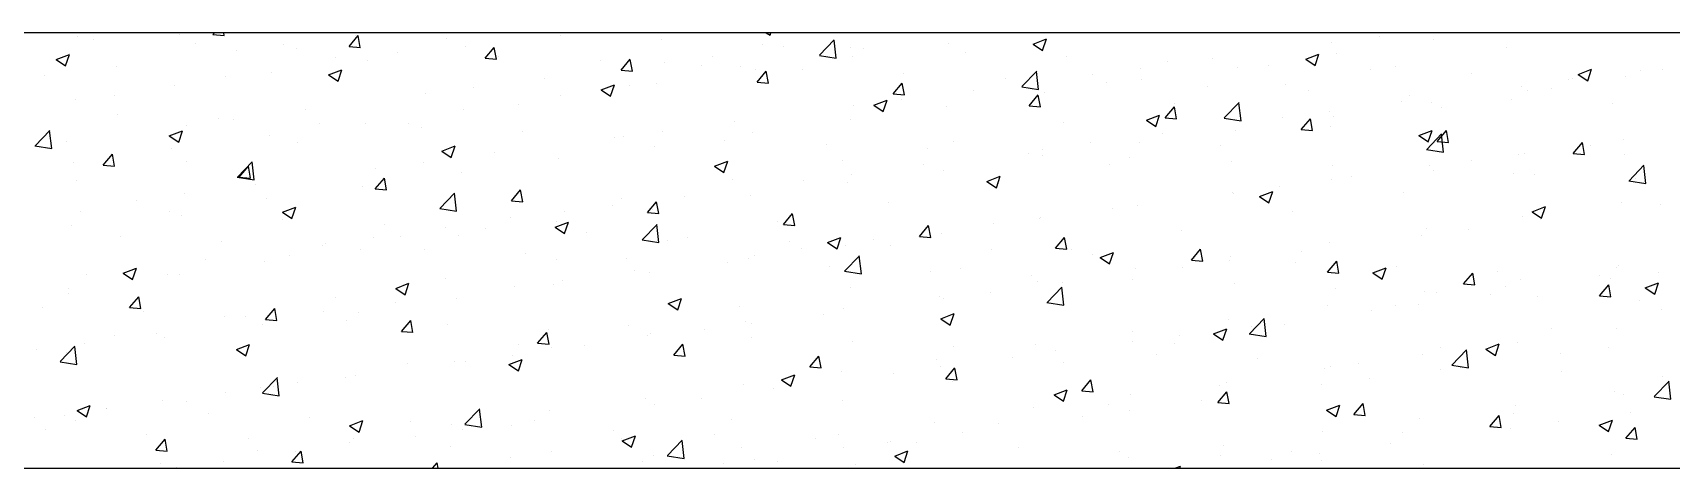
# Model space of a CAD drawing. Header units: millimetres. Extents: x 331487 to 517269, y 198509 to 399936.
# Drawn here: x 416777 to 417641, y 384679 to 384909 of the extents above; entities that cross this region are included whole.
import ezdxf

# ---------------------------------------------------------------- set-up
doc = ezdxf.new("R2010")
doc.units = ezdxf.units.MM
doc.header["$MEASUREMENT"] = 0
doc.layers.add('9th_Column', color=2, linetype='Continuous', lineweight=25)
doc.layers.add('COLUMN', color=6, linetype='Continuous')

msp = doc.modelspace()

# ---------------------------------------------------------------- linework, layer by layer
at = {"layer": '9th_Column'}
for p, q in [((419950.13, 384909.03), (414920.13, 384909.03)), ((415150.13, 384679.03), (419650.13, 384679.03))]:
    msp.add_line(p, q, dxfattribs=at)
at = {"layer": 'COLUMN', "color": 2, "linetype": 'Continuous'}
for p, q in [((416854.2, 384907.95), (416854.2, 384907.95)), ((416871.73, 384908.06), (416872.55, 384909.03)), ((416871.73, 384908.06), (416877.71, 384907.53)), ((416877.71, 384907.53), (416877.43, 384909.03)), ((417163.48, 384909.03), (417165.44, 384907.7)), ((417165.44, 384907.7), (417165.88, 384909.03)), ((416800.54, 384906.86), (416800.54, 384906.86)), ((416808.91, 384905.4), (416808.91, 384905.4)), ((416862.29, 384903.15), (416862.29, 384903.15)), ((416884.05, 384899.53), (416884.05, 384899.53)), ((416909.08, 384902.82), (416909.08, 384902.82)), ((416915.68, 384900.89), (416915.68, 384900.89)), ((416943.46, 384901.78), (416948.28, 384907.53)), ((416943.46, 384901.78), (416949.44, 384901.26)), ((416946.96, 384907.81), (416946.96, 384907.81)), ((416949.43, 384901.25), (416948.28, 384907.52)), ((416994.8, 384906.02), (416994.8, 384906.02)), ((417005.06, 384902.01), (417005.06, 384902.01)), ((417015.18, 384895.51), (417020.01, 384901.25)), ((417021.16, 384894.98), (417020, 384901.24)), ((417054.74, 384907.56), (417054.74, 384907.56)), ((417108.12, 384905.3), (417108.12, 384905.3)), ((417161.5, 384903.05), (417161.5, 384903.05)), ((417172.77, 384901.56), (417172.77, 384901.56)), ((417191.55, 384897.1), (417199.33, 384905.22)), ((417200.35, 384895.63), (417199.24, 384905.13)), ((417207.95, 384901.05), (417207.95, 384901.05)), ((417214.89, 384900.79), (417214.89, 384900.79)), ((417259.49, 384903.1), (417259.49, 384903.1)), ((417304.18, 384903.05), (417311.18, 384905.74)), ((417304.18, 384903.05), (417309.15, 384899.7)), ((417309.15, 384899.69), (417311.18, 384905.74)), ((417461.75, 384903.63), (417461.75, 384903.63)), ((417486.78, 384906.92), (417486.78, 384906.92)), ((417515.35, 384905.29), (417515.35, 384905.29)), ((417553.73, 384901.45), (417553.73, 384901.45)), ((416789.02, 384894.82), (416796.02, 384897.51)), ((416789.02, 384894.82), (416793.99, 384891.47)), ((416793.99, 384891.47), (416796.02, 384897.51)), ((416795.88, 384897.94), (416795.88, 384897.94)), ((416820.89, 384891.21), (416820.89, 384891.21)), ((416936.48, 384896.01), (416936.48, 384896.01)), ((416953.12, 384894.51), (416953.12, 384894.51)), ((416969.06, 384898.64), (416969.06, 384898.64)), ((417015.18, 384895.51), (417021.16, 384894.98)), ((417022.44, 384896.38), (417022.44, 384896.38)), ((417075.82, 384894.13), (417075.82, 384894.13)), ((417086.91, 384889.23), (417091.73, 384894.98)), ((417092.88, 384888.7), (417091.73, 384894.97)), ((417109.87, 384893.28), (417109.87, 384893.28)), ((417129.21, 384891.87), (417129.21, 384891.87)), ((417134.9, 384896.57), (417134.9, 384896.57)), ((417149.63, 384891.04), (417149.63, 384891.04)), ((417191.46, 384897.01), (417200.35, 384895.63)), ((417208.98, 384896.7), (417208.98, 384896.7)), ((417268.27, 384898.54), (417268.27, 384898.54)), ((417321.65, 384896.28), (417321.65, 384896.28)), ((417375.03, 384894.03), (417375.03, 384894.03)), ((417398.59, 384895.31), (417398.59, 384895.31)), ((417412.06, 384890.75), (417412.06, 384890.75)), ((417428.41, 384891.77), (417428.41, 384891.77)), ((417447.89, 384895.04), (417454.89, 384897.73)), ((417447.89, 384895.04), (417452.87, 384891.69)), ((417452.86, 384891.69), (417454.89, 384897.73)), ((417464, 384898.25), (417464, 384898.25)), ((417495.41, 384891.44), (417495.41, 384891.44)), ((416783.02, 384886.23), (416783.02, 384886.23)), ((416878.16, 384886), (416878.16, 384886)), ((416902.61, 384888.11), (416902.61, 384888.11)), ((416932.73, 384886.82), (416939.73, 384889.5)), ((416932.73, 384886.82), (416937.71, 384883.46)), ((416937.7, 384883.46), (416939.73, 384889.5)), ((417046.71, 384884.96), (417046.71, 384884.96)), ((417086.91, 384889.23), (417092.89, 384888.71)), ((417105.69, 384882.16), (417105.69, 384882.16)), ((417157.63, 384889.66), (417157.63, 384889.66)), ((417158.64, 384882.96), (417163.46, 384888.7)), ((417158.64, 384882.96), (417164.61, 384882.43)), ((417164.61, 384882.43), (417163.45, 384888.69)), ((417182.59, 384889.62), (417182.59, 384889.62)), ((417230.36, 384876.68), (417235.18, 384882.43)), ((417236.34, 384876.15), (417235.18, 384882.42)), ((417235.97, 384887.36), (417235.97, 384887.36)), ((417289.35, 384885.1), (417289.35, 384885.1)), ((417298.27, 384880.55), (417306.06, 384888.67)), ((417307.07, 384879.08), (417305.97, 384888.57)), ((417335.68, 384887.03), (417335.68, 384887.03)), ((417342.73, 384882.85), (417342.73, 384882.85)), ((417360.72, 384890.33), (417360.72, 384890.33)), ((417361.55, 384884.35), (417361.55, 384884.35)), ((417481.8, 384889.51), (417481.8, 384889.51)), ((417535.18, 384887.26), (417535.18, 384887.26)), ((417586.53, 384884.08), (417586.53, 384884.08)), ((417588.56, 384885), (417588.56, 384885)), ((417591.61, 384887.03), (417598.61, 384889.72)), ((417591.61, 384887.03), (417596.58, 384883.68)), ((417596.58, 384883.68), (417598.6, 384889.72)), ((417616.58, 384885.9), (417616.58, 384885.9)), ((417624.41, 384889.06), (417624.41, 384889.06)), ((417636.01, 384889.5), (417636.01, 384889.5)), ((416799.32, 384873.57), (416799.32, 384873.57)), ((416819.84, 384875.99), (416819.84, 384875.99)), ((416851.26, 384881.07), (416851.26, 384881.07)), ((416983.8, 384876.68), (416983.8, 384876.68)), ((417008.84, 384879.98), (417008.84, 384879.98)), ((417055.18, 384875.76), (417055.18, 384875.76)), ((417076.44, 384878.81), (417083.45, 384881.49)), ((417076.44, 384878.81), (417081.42, 384875.45)), ((417081.41, 384875.45), (417083.44, 384881.49)), ((417091.31, 384881.03), (417091.31, 384881.03)), ((417220.16, 384870.8), (417227.16, 384873.49)), ((417225.13, 384867.44), (417227.15, 384873.48)), ((417230.36, 384876.68), (417236.34, 384876.16)), ((417234.65, 384873.73), (417234.65, 384873.73)), ((417272.53, 384878.72), (417272.53, 384878.72)), ((417298.18, 384880.45), (417307.07, 384879.07)), ((417302.09, 384870.41), (417306.91, 384876.15)), ((417308.06, 384869.87), (417306.91, 384876.14)), ((417310.21, 384877.31), (417310.21, 384877.31)), ((417396.12, 384880.59), (417396.12, 384880.59)), ((417437.09, 384881.43), (417437.09, 384881.43)), ((417449.5, 384878.34), (417449.5, 384878.34)), ((417502.88, 384876.08), (417502.88, 384876.08)), ((417556.26, 384873.83), (417556.26, 384873.83)), ((417561.5, 384880.78), (417561.5, 384880.78)), ((417564.64, 384878.4), (417564.64, 384878.4)), ((417577.69, 384879.49), (417577.69, 384879.49)), ((416821.31, 384865.75), (416821.31, 384865.75)), ((416920.65, 384868.37), (416920.65, 384868.37)), ((417003.84, 384868.72), (417003.84, 384868.72)), ((417032.99, 384871.02), (417032.99, 384871.02)), ((417209.62, 384870.43), (417209.62, 384870.43)), ((417220.16, 384870.8), (417225.13, 384867.44)), ((417258.27, 384869.81), (417258.27, 384869.81)), ((417302.09, 384870.41), (417308.07, 384869.88)), ((417363.87, 384862.79), (417370.87, 384865.48)), ((417368.84, 384859.43), (417370.87, 384865.48)), ((417373.81, 384864.13), (417378.64, 384869.88)), ((417379.79, 384863.6), (417378.63, 384869.87)), ((417378.77, 384871.42), (417378.77, 384871.42)), ((417404.99, 384864), (417412.78, 384872.11)), ((417413.8, 384862.52), (417412.69, 384872.02)), ((417460.47, 384867.48), (417460.47, 384867.48)), ((417462.79, 384864.96), (417462.79, 384864.96)), ((417498.35, 384872.47), (417498.35, 384872.47)), ((417514.13, 384872), (417514.13, 384872)), ((417519.37, 384869.48), (417519.37, 384869.48)), ((417609.65, 384871.57), (417609.65, 384871.57)), ((416777.91, 384849.34), (416785.7, 384857.46)), ((416786.71, 384847.87), (416785.6, 384857.37)), ((416848.71, 384854.56), (416855.71, 384857.25)), ((416853.68, 384851.21), (416855.71, 384857.25)), ((416857.74, 384860.09), (416857.74, 384860.09)), ((416874.7, 384863.49), (416874.7, 384863.49)), ((416882.78, 384863.38), (416882.78, 384863.38)), ((416928.08, 384861.24), (416928.08, 384861.24)), ((416951.9, 384861.22), (416951.9, 384861.22)), ((416974.67, 384861.01), (416974.67, 384861.01)), ((416981.46, 384858.98), (416981.46, 384858.98)), ((417034.84, 384856.73), (417034.84, 384856.73)), ((417108.59, 384857.13), (417108.59, 384857.13)), ((417146.47, 384862.12), (417146.47, 384862.12)), ((417156.42, 384856.37), (417156.42, 384856.37)), ((417207.76, 384863.41), (417207.76, 384863.41)), ((417320.45, 384861.41), (417320.45, 384861.41)), ((417363.87, 384862.79), (417368.85, 384859.43)), ((417373.81, 384864.13), (417379.79, 384863.61)), ((417404.9, 384863.9), (417413.8, 384862.52)), ((417410.85, 384857.46), (417410.85, 384857.46)), ((417435.44, 384864.18), (417435.44, 384864.18)), ((417445.54, 384857.85), (417450.36, 384863.6)), ((417445.54, 384857.85), (417451.52, 384857.33)), ((417451.51, 384857.32), (417450.36, 384863.59)), ((417461.05, 384859.47), (417461.05, 384859.47)), ((417507.58, 384854.78), (417514.59, 384857.47)), ((417512.55, 384851.42), (417514.58, 384857.47)), ((417517.27, 384851.58), (417522.09, 384857.32)), ((417523.24, 384851.05), (417522.08, 384857.32)), ((416777.82, 384849.25), (416786.71, 384847.87)), ((416794.59, 384851.77), (416794.59, 384851.77)), ((416848.71, 384854.56), (416853.68, 384851.21)), ((416850.05, 384847.78), (416850.05, 384847.78)), ((416901.39, 384854.82), (416901.39, 384854.82)), ((416916.35, 384851), (416916.35, 384851)), ((416992.42, 384846.55), (416999.42, 384849.24)), ((416997.39, 384843.2), (416999.42, 384849.24)), ((417083.56, 384853.84), (417083.56, 384853.84)), ((417088.23, 384854.47), (417088.23, 384854.47)), ((417104.48, 384848.87), (417104.48, 384848.87)), ((417141.61, 384852.22), (417141.61, 384852.22)), ((417194.99, 384849.96), (417194.99, 384849.96)), ((417248.37, 384847.71), (417248.37, 384847.71)), ((417262.14, 384851.4), (417262.14, 384851.4)), ((417309.38, 384847.59), (417309.38, 384847.59)), ((417334.41, 384850.88), (417334.41, 384850.88)), ((417360.34, 384851.06), (417360.34, 384851.06)), ((417372.28, 384855.87), (417372.28, 384855.87)), ((417402.73, 384849.46), (417402.73, 384849.46)), ((417507.58, 384854.78), (417512.56, 384851.43)), ((417511.72, 384847.44), (417519.51, 384855.56)), ((417517.27, 384851.58), (417523.24, 384851.06)), ((417520.52, 384845.97), (417519.42, 384855.47)), ((417588.99, 384845.3), (417593.81, 384851.05)), ((417594.97, 384844.77), (417593.81, 384851.04)), ((417598.1, 384849.62), (417598.1, 384849.62)), ((417615.36, 384852.61), (417615.36, 384852.61)), ((416798.11, 384840.28), (416798.11, 384840.28)), ((416813.88, 384839.11), (416818.7, 384844.86)), ((416813.88, 384839.11), (416819.86, 384838.59)), ((416819.86, 384838.58), (416818.7, 384844.85)), ((416858.03, 384840.99), (416858.03, 384840.99)), ((416884.63, 384832.79), (416892.42, 384840.91)), ((416893.43, 384831.32), (416892.33, 384840.82)), ((416982.53, 384840.54), (416982.53, 384840.54)), ((416992.42, 384846.55), (416997.4, 384843.2)), ((417020.4, 384845.52), (417020.4, 384845.52)), ((417053.97, 384842.47), (417053.97, 384842.47)), ((417136.14, 384838.54), (417143.14, 384841.23)), ((417141.1, 384835.19), (417143.13, 384841.23)), ((417203.82, 384841.39), (417203.82, 384841.39)), ((417246.22, 384839.27), (417246.22, 384839.27)), ((417301.75, 384845.45), (417301.75, 384845.45)), ((417308.99, 384844.02), (417308.99, 384844.02)), ((417344.42, 384839.45), (417344.42, 384839.45)), ((417355.14, 384843.2), (417355.14, 384843.2)), ((417408.52, 384840.94), (417408.52, 384840.94)), ((417511.63, 384847.35), (417520.52, 384845.97)), ((417535.19, 384841.34), (417535.19, 384841.34)), ((417560.23, 384844.64), (417560.23, 384844.64)), ((417563.43, 384845.12), (417563.43, 384845.12)), ((417588.99, 384845.3), (417594.97, 384844.78)), ((417615.88, 384844.5), (417615.88, 384844.5)), ((417618.44, 384830.89), (417626.23, 384839.01)), ((417627.24, 384829.42), (417626.14, 384838.92)), ((416799.72, 384830.98), (416799.72, 384830.98)), ((416884.54, 384832.7), (416893.43, 384831.32)), ((416885.61, 384832.84), (416890.43, 384838.58)), ((416885.61, 384832.84), (416891.58, 384832.31)), ((416891.58, 384832.31), (416890.43, 384838.57)), ((416957.33, 384826.56), (416962.15, 384832.31)), ((416957.5, 384837.24), (416957.5, 384837.24)), ((416963.31, 384826.03), (416962.15, 384832.3)), ((417002.62, 384835.43), (417002.62, 384835.43)), ((417136.14, 384838.54), (417141.11, 384835.19)), ((417145.5, 384831.38), (417145.5, 384831.38)), ((417183.31, 384830.99), (417183.31, 384830.99)), ((417208.35, 384834.29), (417208.35, 384834.29)), ((417257.06, 384836.52), (417257.06, 384836.52)), ((417279.85, 384830.54), (417286.85, 384833.22)), ((417279.85, 384830.54), (417284.82, 384827.18)), ((417284.82, 384827.18), (417286.85, 384833.22)), ((417461.57, 384831.67), (417461.57, 384831.67)), ((417461.9, 384838.68), (417461.9, 384838.68)), ((417472.04, 384833.03), (417472.04, 384833.03)), ((417512.92, 384838.71), (417512.92, 384838.71)), ((417515.28, 384836.43), (417515.28, 384836.43)), ((417557.56, 384834.49), (417557.56, 384834.49)), ((417568.67, 384834.17), (417568.67, 384834.17)), ((417618.35, 384830.8), (417627.25, 384829.42)), ((417622.05, 384831.92), (417622.05, 384831.92)), ((416856.47, 384823.94), (416856.47, 384823.94)), ((416894.34, 384828.93), (416894.34, 384828.93)), ((416900.18, 384821.53), (416900.18, 384821.53)), ((416950.69, 384827.93), (416950.69, 384827.93)), ((416957.33, 384826.56), (416963.31, 384826.04)), ((416991.35, 384816.24), (416999.14, 384824.36)), ((417000.16, 384814.77), (416999.05, 384824.27)), ((417029.06, 384820.29), (417033.88, 384826.03)), ((417035.03, 384819.76), (417033.88, 384826.02)), ((417120.16, 384822.68), (417120.16, 384822.68)), ((417155.2, 384823.08), (417155.2, 384823.08)), ((417206.55, 384830.12), (417206.55, 384830.12)), ((417286.1, 384829.44), (417286.1, 384829.44)), ((417409.13, 384824.74), (417409.13, 384824.74)), ((417409.63, 384824.18), (417409.63, 384824.18)), ((417423.56, 384822.53), (417430.56, 384825.22)), ((417423.56, 384822.53), (417428.54, 384819.17)), ((417428.53, 384819.17), (417430.56, 384825.21)), ((417434.17, 384828.04), (417434.17, 384828.04)), ((417499.24, 384824.48), (417499.24, 384824.48)), ((416801.84, 384814.65), (416801.84, 384814.65)), ((416831.43, 384820.64), (416831.43, 384820.64)), ((416848.83, 384814.49), (416848.83, 384814.49)), ((416908.4, 384814.3), (416915.4, 384816.99)), ((416908.4, 384814.3), (416913.37, 384810.95)), ((416913.37, 384810.94), (416915.4, 384816.99)), ((416991.27, 384816.15), (417000.16, 384814.77)), ((417029.06, 384820.29), (417035.04, 384819.76)), ((417057.25, 384814.4), (417057.25, 384814.4)), ((417082.29, 384817.69), (417082.29, 384817.69)), ((417087.18, 384821.37), (417087.18, 384821.37)), ((417100.79, 384814.01), (417105.61, 384819.76)), ((417100.79, 384814.01), (417106.76, 384813.49)), ((417103.26, 384815.58), (417103.26, 384815.58)), ((417106.76, 384813.48), (417105.6, 384819.75)), ((417172.51, 384807.74), (417177.33, 384813.48)), ((417178.49, 384807.21), (417177.33, 384813.47)), ((417227.78, 384819.43), (417227.78, 384819.43)), ((417345.98, 384816.43), (417345.98, 384816.43)), ((417359.12, 384817.77), (417359.12, 384817.77)), ((417440.93, 384814.47), (417440.93, 384814.47)), ((417567.27, 384814.52), (417574.28, 384817.21)), ((417567.27, 384814.52), (417572.25, 384811.16)), ((417572.24, 384811.16), (417574.27, 384817.2)), ((417614.15, 384819.32), (417614.15, 384819.32)), ((417634.95, 384818.5), (417634.95, 384818.5)), ((416796.89, 384806.99), (416796.89, 384806.99)), ((416855.22, 384812.39), (416855.22, 384812.39)), ((416908.61, 384810.14), (416908.61, 384810.14)), ((416961.99, 384807.88), (416961.99, 384807.88)), ((416994.1, 384806.08), (416994.1, 384806.08)), ((417015.37, 384805.63), (417015.37, 384805.63)), ((417028.86, 384811.36), (417028.86, 384811.36)), ((417052.11, 384806.29), (417059.12, 384808.98)), ((417052.11, 384806.29), (417057.09, 384802.94)), ((417052.75, 384809.18), (417052.75, 384809.18)), ((417057.08, 384802.94), (417059.11, 384808.98)), ((417098.08, 384799.69), (417105.87, 384807.81)), ((417106.88, 384798.22), (417105.78, 384807.71)), ((417169.46, 384809.42), (417169.46, 384809.42)), ((417172.51, 384807.74), (417178.49, 384807.21)), ((417244.24, 384801.46), (417249.06, 384807.21)), ((417250.21, 384800.93), (417249.06, 384807.2)), ((417283.07, 384808.15), (417283.07, 384808.15)), ((417307.78, 384810.73), (417307.78, 384810.73)), ((417308.1, 384811.44), (417308.1, 384811.44)), ((417382.61, 384804.46), (417382.61, 384804.46)), ((417511.7, 384805.42), (417511.7, 384805.42)), ((417533.92, 384805.19), (417533.92, 384805.19)), ((417562.21, 384811.83), (417562.21, 384811.83)), ((417571.79, 384810.18), (417571.79, 384810.18)), ((416822.93, 384801.22), (416822.93, 384801.22)), ((416876.31, 384798.96), (416876.31, 384798.96)), ((416929.69, 384796.71), (416929.69, 384796.71)), ((416931.19, 384797.8), (416931.19, 384797.8)), ((416956.22, 384801.1), (416956.22, 384801.1)), ((416970.54, 384801.35), (416970.54, 384801.35)), ((417001.41, 384802.14), (417001.41, 384802.14)), ((417068.75, 384803.37), (417068.75, 384803.37)), ((417097.99, 384799.59), (417106.88, 384798.21)), ((417111.14, 384799.41), (417111.14, 384799.41)), ((417122.13, 384801.12), (417122.13, 384801.12)), ((417175.52, 384798.86), (417175.52, 384798.86)), ((417195.83, 384798.28), (417202.83, 384800.97)), ((417195.83, 384798.28), (417200.8, 384794.93)), ((417200.8, 384794.93), (417202.82, 384800.97)), ((417205.33, 384796.83), (417205.33, 384796.83)), ((417219.91, 384799.83), (417219.91, 384799.83)), ((417228.9, 384796.61), (417228.9, 384796.61)), ((417244.24, 384801.46), (417250.21, 384800.94)), ((417255.84, 384803.23), (417255.84, 384803.23)), ((417315.96, 384795.19), (417320.78, 384800.93)), ((417321.94, 384794.66), (417320.78, 384800.92)), ((417460.36, 384798.38), (417460.36, 384798.38)), ((417508.89, 384801.9), (417508.89, 384801.9)), ((416868.03, 384789.48), (416868.03, 384789.48)), ((416898.96, 384788.24), (416898.96, 384788.24)), ((416912.22, 384791.33), (416912.22, 384791.33)), ((416949.47, 384794.64), (416949.47, 384794.64)), ((416983.07, 384794.45), (416983.07, 384794.45)), ((417036.45, 384792.2), (417036.45, 384792.2)), ((417052.82, 384789.4), (417052.82, 384789.4)), ((417089.84, 384789.94), (417089.84, 384789.94)), ((417143.22, 384787.69), (417143.22, 384787.69)), ((417153.99, 384789.79), (417153.99, 384789.79)), ((417157.01, 384791.55), (417157.01, 384791.55)), ((417182.04, 384794.85), (417182.04, 384794.85)), ((417204.8, 384783.14), (417212.59, 384791.25)), ((417213.61, 384781.66), (417212.5, 384791.16)), ((417282.28, 384794.35), (417282.28, 384794.35)), ((417315.96, 384795.19), (417321.94, 384794.66)), ((417324.29, 384794.45), (417324.29, 384794.45)), ((417335.66, 384792.1), (417335.66, 384792.1)), ((417339.54, 384790.27), (417346.54, 384792.96)), ((417339.54, 384790.27), (417344.51, 384786.92)), ((417344.51, 384786.92), (417346.54, 384792.96)), ((417387.69, 384788.91), (417392.51, 384794.66)), ((417387.69, 384788.91), (417393.67, 384788.39)), ((417389.05, 384789.84), (417389.05, 384789.84)), ((417393.66, 384788.38), (417392.51, 384794.65)), ((417407.86, 384788.6), (417407.86, 384788.6)), ((417408.42, 384790.89), (417408.42, 384790.89)), ((417442.43, 384787.58), (417442.43, 384787.58)), ((417445.73, 384793.58), (417445.73, 384793.58)), ((417459.42, 384782.64), (417464.24, 384788.38)), ((417465.39, 384782.11), (417464.23, 384788.37)), ((416805.13, 384781.2), (416805.13, 384781.2)), ((416824.38, 384782.05), (416831.38, 384784.74)), ((416824.38, 384782.05), (416829.35, 384778.69)), ((416829.35, 384778.69), (416831.38, 384784.73)), ((416830.16, 384784.5), (416830.16, 384784.5)), ((416847.62, 384781.2), (416847.62, 384781.2)), ((416853.91, 384781.32), (416853.91, 384781.32)), ((416994.5, 384779.39), (416994.5, 384779.39)), ((417093.85, 384783.24), (417093.85, 384783.24)), ((417102.05, 384782.29), (417102.05, 384782.29)), ((417196.6, 384785.43), (417196.6, 384785.43)), ((417204.71, 384783.04), (417213.61, 384781.66)), ((417249.98, 384783.17), (417249.98, 384783.17)), ((417265.97, 384784.44), (417265.97, 384784.44)), ((417303.37, 384780.92), (417303.37, 384780.92)), ((417356.75, 384778.66), (417356.75, 384778.66)), ((417357.91, 384784.48), (417357.91, 384784.48)), ((417382.82, 384785.3), (417382.82, 384785.3)), ((417459.42, 384782.64), (417465.39, 384782.11)), ((417483.25, 384782.27), (417490.25, 384784.95)), ((417483.25, 384782.27), (417488.23, 384778.91)), ((417488.22, 384778.91), (417490.25, 384784.95)), ((417495.81, 384785.33), (417495.81, 384785.33)), ((417531.14, 384776.36), (417535.96, 384782.11)), ((417537.12, 384775.83), (417535.96, 384782.1)), ((417549.19, 384783.07), (417549.19, 384783.07)), ((417560.99, 384778.54), (417560.99, 384778.54)), ((417602.57, 384780.82), (417602.57, 384780.82)), ((417608.64, 384779.05), (417608.64, 384779.05)), ((417611.75, 384784.83), (417611.75, 384784.83)), ((417612.93, 384786.03), (417612.93, 384786.03)), ((417633.68, 384782.35), (417633.68, 384782.35)), ((416795.59, 384771.31), (416795.59, 384771.31)), ((416795.68, 384773.7), (416795.68, 384773.7)), ((416968.09, 384774.04), (416975.09, 384776.73)), ((416968.09, 384774.04), (416973.07, 384770.68)), ((416973.06, 384770.68), (416975.09, 384776.72)), ((417030.94, 384774.95), (417030.94, 384774.95)), ((417051.54, 384775.89), (417051.54, 384775.89)), ((417055.98, 384778.25), (417055.98, 384778.25)), ((417207.65, 384774.42), (417207.65, 384774.42)), ((417254.62, 384769.95), (417254.62, 384769.95)), ((417281.8, 384772), (417281.8, 384772)), ((417306.56, 384777.44), (417306.56, 384777.44)), ((417311.53, 384766.58), (417319.32, 384774.7)), ((417320.33, 384765.11), (417319.23, 384774.61)), ((417319.67, 384776.99), (417319.67, 384776.99)), ((417410.13, 384776.41), (417410.13, 384776.41)), ((417463.51, 384774.15), (417463.51, 384774.15)), ((417510.48, 384772.13), (417510.48, 384772.13)), ((417516.9, 384771.9), (417516.9, 384771.9)), ((417531.14, 384776.36), (417537.12, 384775.84)), ((417545.49, 384770.74), (417545.49, 384770.74)), ((417553.43, 384774.82), (417553.43, 384774.82)), ((417602.87, 384770.09), (417607.69, 384775.83)), ((417602.87, 384770.09), (417608.85, 384769.56)), ((417608.84, 384769.55), (417607.69, 384775.82)), ((417626.96, 384774.26), (417633.97, 384776.94)), ((417626.97, 384774.26), (417631.94, 384770.9)), ((417631.93, 384770.9), (417633.96, 384776.94)), ((416781.95, 384763.82), (416781.95, 384763.82)), ((416827.76, 384763.89), (416832.58, 384769.64)), ((416827.76, 384763.89), (416833.73, 384763.37)), ((416833.73, 384763.36), (416832.57, 384769.63)), ((416835.33, 384761.56), (416835.33, 384761.56)), ((416899.48, 384757.62), (416904.3, 384763.36)), ((416905.46, 384757.09), (416904.3, 384763.36)), ((416929.92, 384761.65), (416929.92, 384761.65)), ((416936.19, 384769.38), (416936.19, 384769.38)), ((416948.25, 384761.35), (416948.25, 384761.35)), ((416967.79, 384766.64), (416967.79, 384766.64)), ((417000.19, 384768.85), (417000.19, 384768.85)), ((417111.8, 384766.03), (417118.81, 384768.72)), ((417111.8, 384766.03), (417116.78, 384762.67)), ((417116.77, 384762.67), (417118.8, 384768.72)), ((417149.33, 384764.41), (417149.33, 384764.41)), ((417204.11, 384763.54), (417204.11, 384763.54)), ((417256.76, 384768.71), (417256.76, 384768.71)), ((417311.44, 384766.49), (417320.33, 384765.11)), ((417459.14, 384765.09), (417459.14, 384765.09)), ((417482.58, 384762.46), (417482.58, 384762.46)), ((417495.12, 384764.81), (417495.12, 384764.81)), ((417507.61, 384765.75), (417507.61, 384765.75)), ((417570.28, 384769.64), (417570.28, 384769.64)), ((417623.66, 384767.39), (417623.66, 384767.39)), ((417635.71, 384762.88), (417635.71, 384762.88)), ((416877.87, 384759.37), (416877.87, 384759.37)), ((416888.71, 384759.31), (416888.71, 384759.31)), ((416897.74, 384754.95), (416897.74, 384754.95)), ((416899.48, 384757.62), (416905.46, 384757.1)), ((416904.88, 384758.36), (416904.88, 384758.36)), ((416942.09, 384757.05), (416942.09, 384757.05)), ((416971.21, 384751.34), (416976.03, 384757.09)), ((416977.18, 384750.81), (416976.03, 384757.08)), ((416995.47, 384754.8), (416995.47, 384754.8)), ((417048.86, 384752.54), (417048.86, 384752.54)), ((417091.01, 384754.4), (417091.01, 384754.4)), ((417152.77, 384756.5), (417152.77, 384756.5)), ((417155.73, 384755.41), (417155.73, 384755.41)), ((417193.61, 384760.39), (417193.61, 384760.39)), ((417255.52, 384758.02), (417262.52, 384760.71)), ((417255.52, 384758.02), (417260.49, 384754.67)), ((417260.49, 384754.66), (417262.51, 384760.71)), ((417399.23, 384750.01), (417406.23, 384752.7)), ((417404.2, 384746.66), (417406.23, 384752.7)), ((417407.2, 384757.6), (417407.2, 384757.6)), ((417418.25, 384750.03), (417426.04, 384758.15)), ((417419.42, 384754.14), (417419.42, 384754.14)), ((417427.05, 384748.56), (417425.95, 384758.06)), ((417436.8, 384754.8), (417436.8, 384754.8)), ((417577.4, 384752.86), (417577.4, 384752.86)), ((417611.72, 384752.75), (417611.72, 384752.75)), ((416803.85, 384745.06), (416803.85, 384745.06)), ((416819.55, 384749.36), (416819.55, 384749.36)), ((416841.73, 384750.04), (416841.73, 384750.04)), ((416846.4, 384747.91), (416846.4, 384747.91)), ((416884.07, 384741.79), (416891.07, 384744.47)), ((416889.04, 384738.43), (416891.07, 384744.47)), ((416971.21, 384751.34), (416977.19, 384750.82)), ((417032.69, 384744.39), (417032.69, 384744.39)), ((417042.93, 384745.07), (417047.76, 384750.81)), ((417042.93, 384745.07), (417048.91, 384744.54)), ((417048.91, 384744.54), (417047.75, 384750.81)), ((417067.54, 384743.8), (417067.54, 384743.8)), ((417100.83, 384749), (417100.83, 384749)), ((417102.24, 384750.29), (417102.24, 384750.29)), ((417114.66, 384738.79), (417119.48, 384744.54)), ((417120.63, 384738.26), (417119.48, 384744.53)), ((417130.7, 384752.11), (417130.7, 384752.11)), ((417155.62, 384748.03), (417155.62, 384748.03)), ((417209, 384745.78), (417209, 384745.78)), ((417305.35, 384744.15), (417305.35, 384744.15)), ((417356.52, 384745.86), (417356.52, 384745.86)), ((417356.69, 384751.19), (417356.69, 384751.19)), ((417378.48, 384744.79), (417378.48, 384744.79)), ((417381.55, 384749.16), (417381.55, 384749.16)), ((417399.23, 384750.01), (417404.2, 384746.66)), ((417418.16, 384749.94), (417427.06, 384748.56)), ((417542.94, 384742), (417549.94, 384744.69)), ((417547.91, 384738.65), (417549.94, 384744.69)), ((417559.78, 384745.25), (417559.78, 384745.25)), ((416778.82, 384741.76), (416778.82, 384741.76)), ((416791.08, 384735.29), (416799.97, 384733.91)), ((416791.16, 384735.38), (416798.95, 384743.5)), ((416794.46, 384740.41), (416794.46, 384740.41)), ((416799.97, 384733.91), (416798.86, 384743.41)), ((416884.07, 384741.79), (416889.04, 384738.43)), ((416998.98, 384735.56), (416998.98, 384735.56)), ((417004.64, 384735.51), (417004.64, 384735.51)), ((417027.78, 384733.78), (417034.78, 384736.46)), ((417029.67, 384738.81), (417029.67, 384738.81)), ((417032.75, 384730.42), (417034.78, 384736.46)), ((417050.32, 384742.6), (417050.32, 384742.6)), ((417114.66, 384738.79), (417120.64, 384738.27)), ((417186.39, 384732.52), (417191.21, 384738.26)), ((417192.36, 384731.99), (417191.2, 384738.25)), ((417253.41, 384736.66), (417253.41, 384736.66)), ((417262.39, 384743.52), (417262.39, 384743.52)), ((417293.36, 384737.55), (417293.36, 384737.55)), ((417315.77, 384741.26), (417315.77, 384741.26)), ((417369.15, 384739.01), (417369.15, 384739.01)), ((417422.53, 384736.75), (417422.53, 384736.75)), ((417509.27, 384738.85), (417509.27, 384738.85)), ((417519.08, 384742.85), (417519.08, 384742.85)), ((417524.98, 384733.48), (417532.76, 384741.6)), ((417533.78, 384732.01), (417532.67, 384741.51)), ((417542.94, 384742), (417547.92, 384738.65)), ((417582.33, 384739.61), (417582.33, 384739.61)), ((417607.37, 384742.91), (417607.37, 384742.91)), ((416897.89, 384718.83), (416905.68, 384726.95)), ((416906.69, 384717.36), (416905.59, 384726.85)), ((416941.48, 384727.2), (416941.48, 384727.2)), ((416947.04, 384728.06), (416947.04, 384728.06)), ((416974.38, 384734.38), (416974.38, 384734.38)), ((417027.78, 384733.78), (417032.76, 384730.42)), ((417171.49, 384725.77), (417178.5, 384728.46)), ((417176.46, 384722.41), (417178.49, 384728.45)), ((417186.39, 384732.52), (417192.36, 384731.99)), ((417202.9, 384730.25), (417202.9, 384730.25)), ((417230.46, 384729.26), (417230.46, 384729.26)), ((417255.49, 384732.56), (417255.49, 384732.56)), ((417258.11, 384726.24), (417262.93, 384731.99)), ((417264.09, 384725.71), (417262.93, 384731.98)), ((417320.16, 384734.78), (417320.16, 384734.78)), ((417457.92, 384731.8), (417457.92, 384731.8)), ((417460.76, 384732.84), (417460.76, 384732.84)), ((417475.92, 384734.5), (417475.92, 384734.5)), ((417519.18, 384731.3), (417519.18, 384731.3)), ((417524.89, 384733.39), (417533.78, 384732.01)), ((417529.3, 384732.24), (417529.3, 384732.24)), ((417582.68, 384729.99), (417582.68, 384729.99)), ((417636.06, 384727.73), (417636.06, 384727.73)), ((416878.58, 384718.92), (416878.58, 384718.92)), ((416896.53, 384721.66), (416896.53, 384721.66)), ((416897.8, 384718.73), (416906.69, 384717.36)), ((416903.61, 384722.21), (416903.61, 384722.21)), ((416916.06, 384724.37), (416916.06, 384724.37)), ((417151.55, 384723.21), (417151.55, 384723.21)), ((417167.3, 384720.95), (417167.3, 384720.95)), ((417171.49, 384725.77), (417176.47, 384722.41)), ((417258.11, 384726.24), (417264.09, 384725.72)), ((417261.84, 384724.77), (417261.84, 384724.77)), ((417315.21, 384717.76), (417322.21, 384720.45)), ((417320.18, 384714.4), (417322.2, 384720.45)), ((417329.84, 384719.97), (417334.66, 384725.71)), ((417329.84, 384719.97), (417335.82, 384719.44)), ((417335.81, 384719.44), (417334.66, 384725.7)), ((417355.47, 384717.91), (417355.47, 384717.91)), ((417401.56, 384713.69), (417406.39, 384719.44)), ((417402.44, 384722.83), (417402.44, 384722.83)), ((417405.98, 384724.31), (417405.98, 384724.31)), ((417407.54, 384713.16), (417406.38, 384719.43)), ((417456.27, 384723.02), (417456.27, 384723.02)), ((417481.31, 384726.31), (417481.31, 384726.31)), ((417610.5, 384719.46), (417610.5, 384719.46)), ((417615.59, 384717.87), (417615.59, 384717.87)), ((417631.7, 384716.93), (417639.49, 384725.05)), ((417640.5, 384715.46), (417639.4, 384724.95)), ((416800.05, 384709.53), (416807.05, 384712.22)), ((416800.05, 384709.53), (416805.02, 384706.18)), ((416805.02, 384706.18), (416807.04, 384712.22)), ((416815.42, 384710.6), (416815.42, 384710.6)), ((416815.85, 384710.46), (416815.85, 384710.46)), ((416845.18, 384714.62), (416845.18, 384714.62)), ((416857.74, 384714.36), (416857.74, 384714.36)), ((417004.61, 384702.28), (417012.4, 384710.39)), ((417013.42, 384700.81), (417012.31, 384710.3)), ((417049.1, 384709.31), (417049.1, 384709.31)), ((417099.61, 384715.72), (417099.61, 384715.72)), ((417104.39, 384712.67), (417104.39, 384712.67)), ((417129.43, 384715.96), (417129.43, 384715.96)), ((417203.52, 384714.76), (417203.52, 384714.76)), ((417304.13, 384710.86), (417304.13, 384710.86)), ((417315.21, 384717.76), (417320.18, 384714.4)), ((417344.12, 384712.82), (417344.12, 384712.82)), ((417355.24, 384709.72), (417355.24, 384709.72)), ((417393.12, 384714.7), (417393.12, 384714.7)), ((417401.56, 384713.69), (417407.54, 384713.17)), ((417458.92, 384709.75), (417465.92, 384712.44)), ((417458.92, 384709.75), (417463.89, 384706.4)), ((417463.89, 384706.39), (417465.92, 384712.44)), ((417473.29, 384707.42), (417478.11, 384713.16)), ((417479.26, 384706.89), (417478.11, 384713.15)), ((417558.56, 384711.96), (417558.56, 384711.96)), ((417631.61, 384716.83), (417640.5, 384715.46)), ((416777.55, 384705.62), (416777.55, 384705.62)), ((416793.24, 384707.12), (416793.24, 384707.12)), ((416799.42, 384704.35), (416799.42, 384704.35)), ((416869.24, 384708.21), (416869.24, 384708.21)), ((416922.62, 384705.95), (416922.62, 384705.95)), ((416943.76, 384701.52), (416950.76, 384704.21)), ((416943.76, 384701.52), (416948.73, 384698.17)), ((416948.73, 384698.17), (416950.76, 384704.21)), ((416976, 384703.7), (416976, 384703.7)), ((416997.76, 384702.27), (416997.76, 384702.27)), ((417004.52, 384702.18), (417013.42, 384700.8)), ((417029.38, 384701.44), (417029.38, 384701.44)), ((417041.24, 384704.35), (417041.24, 384704.35)), ((417145.2, 384704.75), (417145.2, 384704.75)), ((417252.19, 384703.37), (417252.19, 384703.37)), ((417285.8, 384702.81), (417285.8, 384702.81)), ((417330.21, 384706.42), (417330.21, 384706.42)), ((417473.29, 384707.42), (417479.27, 384706.89)), ((417508.05, 384705.56), (417508.05, 384705.56)), ((417545.02, 384701.14), (417549.84, 384706.89)), ((417545.02, 384701.14), (417550.99, 384700.62)), ((417550.99, 384700.61), (417549.83, 384706.88)), ((417557.27, 384707.86), (417557.27, 384707.86)), ((417581.06, 384703.47), (417581.06, 384703.47)), ((417602.63, 384701.74), (417609.64, 384704.43)), ((417602.63, 384701.74), (417607.61, 384698.39)), ((417607.6, 384698.39), (417609.63, 384704.43)), ((417616.74, 384694.87), (417621.56, 384700.61)), ((417618.94, 384708.45), (417618.94, 384708.45)), ((417622.72, 384694.34), (417621.56, 384700.6)), ((416783.56, 384699.29), (416783.56, 384699.29)), ((416836.94, 384697.03), (416836.94, 384697.03)), ((416841.63, 384688.67), (416846.45, 384694.42)), ((416847.61, 384688.14), (416846.45, 384694.41)), ((416890.32, 384694.78), (416890.32, 384694.78)), ((416943.7, 384692.52), (416943.7, 384692.52)), ((416945.82, 384694.77), (416945.82, 384694.77)), ((416978.33, 384696.07), (416978.33, 384696.07)), ((417003.36, 384699.37), (417003.36, 384699.37)), ((417082.77, 384699.19), (417082.77, 384699.19)), ((417086.88, 384694.74), (417086.88, 384694.74)), ((417087.47, 384693.51), (417094.47, 384696.2)), ((417087.47, 384693.51), (417092.45, 384690.16)), ((417092.44, 384690.16), (417094.47, 384696.2)), ((417111.34, 384685.72), (417119.13, 384693.84)), ((417120.14, 384684.25), (417119.04, 384693.75)), ((417136.15, 384696.93), (417136.15, 384696.93)), ((417189.53, 384694.68), (417189.53, 384694.68)), ((417201.68, 384696.96), (417201.68, 384696.96)), ((417227.48, 384692.8), (417227.48, 384692.8)), ((417229.18, 384693.12), (417229.18, 384693.12)), ((417242.91, 384692.42), (417242.91, 384692.42)), ((417267.06, 384698.11), (417267.06, 384698.11)), ((417456.71, 384698.52), (417456.71, 384698.52)), ((417498.95, 384697.85), (417498.95, 384697.85)), ((417556.03, 384700.17), (417556.03, 384700.17)), ((417616.74, 384694.87), (417622.72, 384694.34)), ((416841.63, 384688.67), (416847.61, 384688.15)), ((416895.31, 384688.37), (416895.31, 384688.37)), ((416913.36, 384682.4), (416918.18, 384688.14)), ((416915.18, 384687.76), (416915.18, 384687.76)), ((416919.33, 384681.87), (416918.18, 384688.14)), ((416997.09, 384690.27), (416997.09, 384690.27)), ((417028.57, 384684.73), (417028.57, 384684.73)), ((417050.47, 384688.01), (417050.47, 384688.01)), ((417103.85, 384685.75), (417103.85, 384685.75)), ((417111.25, 384685.63), (417120.14, 384684.25)), ((417150.34, 384689.92), (417150.34, 384689.92)), ((417157.23, 384683.5), (417157.23, 384683.5)), ((417204.15, 384689.82), (417204.15, 384689.82)), ((417231.19, 384685.51), (417238.19, 384688.19)), ((417231.19, 384685.51), (417236.16, 384682.15)), ((417236.15, 384682.15), (417238.18, 384688.19)), ((417296.29, 384690.17), (417296.29, 384690.17)), ((417349.68, 384687.91), (417349.68, 384687.91)), ((417354.26, 384684.62), (417354.26, 384684.62)), ((417403.06, 384685.65), (417403.06, 384685.65)), ((417404.77, 384691.02), (417404.77, 384691.02)), ((417429.97, 384683.58), (417429.97, 384683.58)), ((417440.63, 384687.84), (417440.63, 384687.84)), ((417455, 384686.87), (417455, 384686.87)), ((417456.44, 384683.4), (417456.44, 384683.4)), ((417492.87, 384691.86), (417492.87, 384691.86)), ((417609.28, 384686.17), (417609.28, 384686.17)), ((416843.97, 384681.33), (416843.97, 384681.33)), ((416852.27, 384679.48), (416852.27, 384679.48)), ((416877.3, 384682.77), (416877.3, 384682.77)), ((416913.36, 384682.4), (416919.34, 384681.88)), ((416987.52, 384679.03), (416989.9, 384681.87)), ((416990.42, 384679.03), (416989.9, 384681.86)), ((417098.4, 384682.43), (417098.4, 384682.43)), ((417140.99, 384681.51), (417140.99, 384681.51)), ((417169.16, 384682.79), (417169.16, 384682.79)), ((417210.62, 384681.24), (417210.62, 384681.24)), ((417378.89, 384679.03), (417381.9, 384680.19)), ((417381.51, 384679.03), (417381.9, 384680.18)), ((417509.82, 384681.14), (417509.82, 384681.14))]:
    msp.add_line(p, q, dxfattribs=at)

doc.saveas('drawing.dxf')
